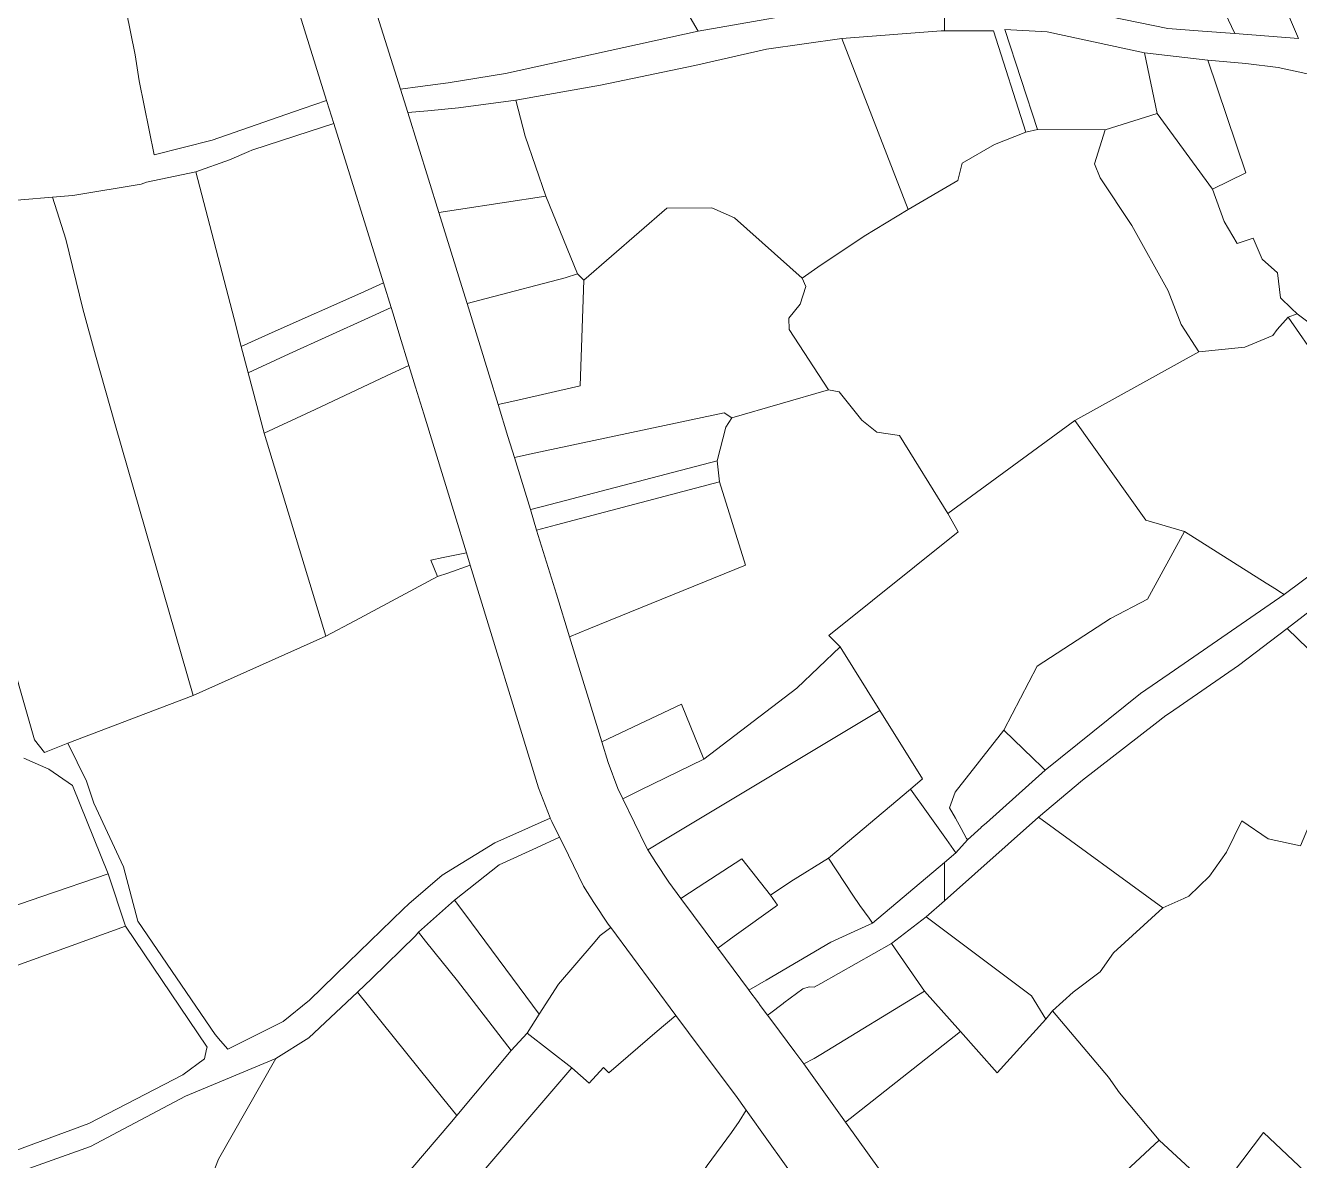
# Model space of a CAD drawing. Header units: metres. Extents: x 542555 to 550520, y 1840485 to 1846995.
# Drawn here: x 548751 to 549096.2, y 1843062.6 to 1843370.3 of the extents above; entities that cross this region are included whole.
import ezdxf

# ---------------------------------------------------------------- set-up
doc = ezdxf.new("R2010")
doc.units = ezdxf.units.M
doc.header["$MEASUREMENT"] = 0
doc.layers.add('Level 30', color=7, linetype='Continuous', lineweight=0)

msp = doc.modelspace()

# ---------------------------------------------------------------- linework, layer by layer
at = {"layer": 'Level 30', "color": 7, "linetype": 'Continuous', "lineweight": 0, "flags": 128}
for points in [[(549049.56, 1843461.75), (549036.75, 1843456.35), (549078.7, 1843368.07), (549069.89, 1843368.76), (549060.5, 1843369.45), (549044.59, 1843372.72), (549006.95, 1843456.22), (548986.17, 1843445.98), (548960.54, 1843474.78), (548964.62, 1843476.83), (548981.31, 1843480.22), (548979.2, 1843488.51), (549012.89, 1843496.32), (549027.71, 1843478.13), (549040.21, 1843468.74), (549047, 1843464.92), (549049.56, 1843461.75)], [(549049.56, 1843461.75), (549055.67, 1843453.82), (549093.19, 1843373.12), (549095.94, 1843366.76), (549078.7, 1843368.07), (549036.75, 1843456.35), (549049.56, 1843461.75)], [(548957.43, 1843430.71), (548972.6, 1843375.59), (548933.3, 1843368.77), (548910.24, 1843408.18), (548919.13, 1843413.27), (548917.28, 1843420.94), (548920.08, 1843422.51), (548919.47, 1843429.36), (548949.97, 1843443.68), (548956.81, 1843432.44), (548957.43, 1843430.71)], [(548821.56, 1843346.12), (548801.58, 1843339.18), (548785.85, 1843335.21), (548781.8, 1843355.28), (548780.75, 1843362.32), (548778.32, 1843374.32), (548775.83, 1843385.38), (548767.83, 1843406.42), (548773.33, 1843415.64), (548785.28, 1843433.66), (548793.04, 1843431.22), (548800.29, 1843429.13), (548808.36, 1843426.8), (548808.54, 1843426.3), (548812.97, 1843412.97), (548832.6, 1843349.96), (548826.28, 1843347.76), (548821.56, 1843346.12)], [(548910.24, 1843408.18), (548933.3, 1843368.77), (548881.08, 1843357.26), (548865.49, 1843354.76), (548857.93, 1843353.75), (548852.59, 1843353.04), (548843.8, 1843381.24), (548848.75, 1843383.24), (548910.24, 1843408.18)], [(549000, 1843376.4), (549000, 1843368.87), (548999.1, 1843368.87), (548972.23, 1843366.79), (548951.76, 1843363.89), (548932.41, 1843359.4), (548906.85, 1843354.14), (548883.9, 1843350.03), (548868.32, 1843347.93), (548859.98, 1843347.18), (548854.56, 1843346.7), (548852.59, 1843353.04), (548857.93, 1843353.75), (548865.49, 1843354.76), (548881.08, 1843357.26), (548933.3, 1843368.77), (548972.6, 1843375.59), (549000, 1843376.4)], [(549003.64, 1843328.27), (548990.18, 1843320.4), (548972.23, 1843366.79), (548999.1, 1843368.87), (549000, 1843368.87), (549013.31, 1843368.84), (549022.01, 1843341.34), (549013.54, 1843338.05), (549004.82, 1843332.98), (549003.64, 1843328.27)], [(549054.23, 1843362.91), (549057.64, 1843346.41), (549043.51, 1843342.04), (549025.24, 1843342.08), (549016.4, 1843369.2), (549027.85, 1843368.58), (549054.23, 1843362.91)], [(548965.67, 1843304.81), (548961.41, 1843301.82), (548943.12, 1843318.19), (548936.96, 1843320.9), (548924.79, 1843320.74), (548902.25, 1843301.21), (548900.59, 1843303.01), (548891.96, 1843324.06), (548886.35, 1843340.24), (548883.9, 1843350.03), (548906.85, 1843354.14), (548932.41, 1843359.4), (548951.76, 1843363.89), (548972.23, 1843366.79), (548990.18, 1843320.4), (548978.24, 1843313.17), (548965.67, 1843304.81)], [(549071.34, 1843360.92), (549081.66, 1843330.37), (549072.59, 1843325.95), (549057.64, 1843346.41), (549054.23, 1843362.91), (549071.34, 1843360.92)], [(549117.05, 1843328.52), (549124.77, 1843313.13), (549129.79, 1843304.03), (549129.79, 1843299.94), (549128.08, 1843296.44), (549107.6, 1843282.25), (549098.71, 1843287.76), (549098.78, 1843289.65), (549095.55, 1843292.17), (549093.99, 1843293.55), (549091.06, 1843296.47), (549090.21, 1843303.22), (549086.1, 1843306.91), (549083.67, 1843312.65), (549079.29, 1843311.16), (549075.75, 1843317.17), (549072.59, 1843325.95), (549081.66, 1843330.37), (549071.34, 1843360.92), (549081.66, 1843360.02), (549090.44, 1843358.88), (549101.24, 1843356.5), (549109.67, 1843341.91), (549117.05, 1843328.52)], [(548868.31, 1843320.42), (548863, 1843319.61), (548854.56, 1843346.7), (548859.98, 1843347.18), (548868.32, 1843347.93), (548883.9, 1843350.03), (548886.35, 1843340.24), (548891.96, 1843324.06), (548868.31, 1843320.42)], [(549072.59, 1843325.95), (549075.75, 1843317.17), (549079.29, 1843311.16), (549083.67, 1843312.65), (549086.1, 1843306.91), (549090.21, 1843303.22), (549091.06, 1843296.47), (549093.99, 1843293.55), (549095.55, 1843292.17), (549093.11, 1843291.21), (549090.11, 1843287.86), (549089.01, 1843286.25), (549081.39, 1843283.11), (549068.93, 1843281.82), (549064.15, 1843289.24), (549060.64, 1843298.37), (549050.74, 1843316.04), (549042.16, 1843328.99), (549040.69, 1843332.82), (549043.51, 1843342.04), (549057.64, 1843346.41), (549072.59, 1843325.95)], [(548834.53, 1843343.75), (548834.5336, 1843343.7384), (548848, 1843300.5), (548841.85, 1843297.76), (548818.6741, 1843287.4207), (548809.46, 1843283.31), (548807.5184, 1843290.7979), (548797.19, 1843330.63), (548806.31, 1843333.89), (548811.535, 1843336.1478), (548812.35, 1843336.5), (548828.18, 1843341.67), (548834.53, 1843343.75)], [(549043.51, 1843342.04), (549040.69, 1843332.82), (549042.16, 1843328.99), (549050.74, 1843316.04), (549060.64, 1843298.37), (549064.15, 1843289.24), (549068.93, 1843281.82), (549035.3, 1843263.19), (549000.88, 1843237.98), (548987.85, 1843259.14), (548981.64, 1843260.03), (548977.62, 1843263.32), (548971.49, 1843270.98), (548968.62, 1843271.55), (548957.92, 1843287.87), (548957.82, 1843290.93), (548960.87, 1843294.73), (548962.42, 1843299.53), (548961.41, 1843301.82), (548965.67, 1843304.81), (548978.24, 1843313.17), (548990.18, 1843320.4), (549003.64, 1843328.27), (549004.82, 1843332.98), (549013.54, 1843338.05), (549022.01, 1843341.34), (549025.24, 1843342.08), (549043.51, 1843342.04)], [(548832.35, 1843204.76), (548796.47, 1843188.69), (548775.43, 1843261.77), (548769.94, 1843280.92), (548766.55, 1843293.49), (548761.93, 1843312.38), (548758.37, 1843323.74), (548763.7863, 1843324.2373), (548764.36, 1843324.29), (548782.39, 1843327.29), (548783.8, 1843327.86), (548797.19, 1843330.63), (548807.5184, 1843290.7979), (548809.46, 1843283.31), (548811.37, 1843276.18), (548815.69, 1843259.76), (548832.35, 1843204.76)], [(548796.47, 1843188.69), (548762.45, 1843175.79), (548756.12, 1843173.27), (548753.47, 1843176.69), (548744.86, 1843206.73), (548744.05, 1843209.17), (548743.97, 1843212.54), (548729.67, 1843273.31), (548719.46, 1843310.96), (548717.26, 1843325.88), (548725.83, 1843323.5), (548733.08, 1843322.61), (548749.79, 1843323.06), (548758.37, 1843323.74), (548761.93, 1843312.38), (548766.55, 1843293.49), (548769.94, 1843280.92), (548775.43, 1843261.77), (548796.47, 1843188.69)], [(548891.96, 1843324.06), (548900.59, 1843303.01), (548897.21, 1843301.91), (548875.83, 1843296.27), (548870.68, 1843294.91), (548869.71, 1843298.06), (548863, 1843319.61), (548868.31, 1843320.42), (548891.96, 1843324.06)], [(548961.41, 1843301.82), (548962.42, 1843299.53), (548960.87, 1843294.73), (548957.82, 1843290.93), (548957.92, 1843287.87), (548968.62, 1843271.55), (548942.35, 1843263.98), (548940.28, 1843265.3), (548888.87, 1843254.37), (548883.47, 1843253.22), (548881.73, 1843258.91), (548879.07, 1843267.57), (548884.39, 1843268.77), (548901.27, 1843272.6), (548902.25, 1843301.21), (548924.79, 1843320.74), (548936.96, 1843320.9), (548943.12, 1843318.19), (548961.41, 1843301.82)], [(548900.59, 1843303.01), (548902.25, 1843301.21), (548901.27, 1843272.6), (548884.39, 1843268.77), (548879.07, 1843267.57), (548876.64, 1843275.48), (548870.68, 1843294.91), (548875.83, 1843296.27), (548897.21, 1843301.91), (548900.59, 1843303.01)], [(548822.4718, 1843281.2486), (548811.37, 1843276.18), (548809.46, 1843283.31), (548818.6741, 1843287.4207), (548841.85, 1843297.76), (548848, 1843300.5), (548850.07, 1843293.85), (548843.94, 1843291.05), (548822.4718, 1843281.2486)], [(548829.4977, 1843266.2244), (548815.69, 1843259.76), (548811.37, 1843276.18), (548822.4718, 1843281.2486), (548843.94, 1843291.05), (548850.07, 1843293.85), (548850.6, 1843292.16), (548852.47, 1843286.08), (548854.91, 1843278.12), (548848.84, 1843275.28), (548829.4977, 1843266.2244)], [(549126.95, 1843242.15), (549112.2898, 1843231.1822), (549092.09, 1843216.07), (549090.9005, 1843216.8177), (549089.99, 1843217.39), (549087.18, 1843219.16), (549065.02, 1843233.12), (549054.52, 1843236.25), (549035.3, 1843263.19), (549068.93, 1843281.82), (549081.39, 1843283.11), (549089.01, 1843286.25), (549090.11, 1843287.86), (549093.11, 1843291.21), (549101.57, 1843279.16), (549105.9, 1843276.19), (549115.06, 1843257.48), (549123.68, 1843246.36), (549125.58, 1843243.91), (549126.95, 1843242.15)], [(548860.79, 1843225.37), (548862.64, 1843220.91), (548840.2277, 1843208.9602), (548832.35, 1843204.76), (548815.69, 1843259.76), (548829.4977, 1843266.2244), (548848.84, 1843275.28), (548854.91, 1843278.12), (548856.72, 1843272.24), (548858.94, 1843265), (548867.33, 1843237.68), (548870.5, 1843227.35), (548864.14, 1843226.05), (548860.79, 1843225.37)], [(549000.88, 1843237.98), (549003.73, 1843233.07), (548968.71, 1843204.98), (548971.72, 1843201.86), (548959.96, 1843190.67), (548934.79, 1843171.39), (548928.78, 1843186.38), (548912.36, 1843178.61), (548907.13, 1843176.14), (548898.39, 1843204.62), (548903.64, 1843206.76), (548946.08, 1843223.99), (548939.03, 1843246.63), (548938.38, 1843252.31), (548940.74, 1843261.42), (548942.35, 1843263.98), (548968.62, 1843271.55), (548971.49, 1843270.98), (548977.62, 1843263.32), (548981.64, 1843260.03), (548987.85, 1843259.14), (549000.88, 1843237.98)], [(548940.74, 1843261.42), (548938.38, 1843252.31), (548893.18, 1843240.49), (548887.93, 1843239.12), (548887.81, 1843239.09), (548883.47, 1843253.22), (548888.87, 1843254.37), (548940.28, 1843265.3), (548942.35, 1843263.98), (548940.74, 1843261.42)], [(549035.3, 1843263.19), (549054.52, 1843236.25), (549065.02, 1843233.12), (549054.99, 1843214.76), (549044.98, 1843209.57), (549025.08, 1843196.63), (549016.06, 1843179.27), (549002.91, 1843162.46), (549001.41, 1843158.26), (549002.99, 1843155.41), (549004.5, 1843152.66), (549006.01, 1843149.92), (549006.0368, 1843149.8721), (549006.2, 1843149.58), (549003.11, 1843146.02), (549002.4491, 1843146.9493), (549000.55, 1843149.62), (548998.75, 1843152.15), (548995.58, 1843156.61), (548990.81, 1843163.32), (548994.08, 1843166.07), (548982.48, 1843184.64), (548971.72, 1843201.86), (548968.71, 1843204.98), (549003.73, 1843233.07), (549000.88, 1843237.98), (549035.3, 1843263.19)], [(548938.38, 1843252.31), (548939.03, 1843246.63), (548894.89, 1843234.96), (548889.51, 1843233.54), (548887.81, 1843239.09), (548887.93, 1843239.12), (548893.18, 1843240.49), (548938.38, 1843252.31)], [(548903.64, 1843206.76), (548898.39, 1843204.62), (548894.84, 1843216.17), (548889.51, 1843233.54), (548894.89, 1843234.96), (548939.03, 1843246.63), (548946.08, 1843223.99), (548903.64, 1843206.76)], [(549065.02, 1843233.12), (549087.18, 1843219.16), (549089.99, 1843217.39), (549090.9005, 1843216.8177), (549092.09, 1843216.07), (549062.2973, 1843195.5067), (549053.16, 1843189.2), (549027.27, 1843168.48), (549026.28, 1843169.44), (549024.02, 1843171.61), (549016.06, 1843179.27), (549025.08, 1843196.63), (549044.98, 1843209.57), (549054.99, 1843214.76), (549065.02, 1843233.12)], [(548865.44, 1843221.88), (548862.64, 1843220.91), (548860.79, 1843225.37), (548864.14, 1843226.05), (548870.5, 1843227.35), (548871.53, 1843223.99), (548865.44, 1843221.88)], [(549159.18, 1843204.81), (549158.13, 1843199.69), (549156, 1843195.01), (549158.58, 1843193.43), (549159.38, 1843189.98), (549158.57, 1843183.67), (549145.72, 1843187.43), (549138.3, 1843184.96), (549130.49, 1843183.44), (549122.15, 1843185.12), (549113.65, 1843188.37), (549109.9, 1843190.27), (549092.85, 1843206.87), (549118.91, 1843226.92), (549133.26, 1843207.06), (549142.64, 1843210.53), (549151.26, 1843213.73), (549154.31, 1843211.96), (549159.18, 1843204.81)], [(548887.29, 1843152.8), (548878.2, 1843148.78), (548863.9, 1843140.02), (548854.9, 1843132.23), (548853.3618, 1843130.7409), (548838.4393, 1843116.2946), (548827.95, 1843106.14), (548820.81, 1843100.34), (548805.86, 1843092.85), (548803.8517, 1843095.1195), (548802.4, 1843096.76), (548781.48, 1843127.53), (548777.58, 1843142.22), (548769.54, 1843159.54), (548767.52, 1843165.49), (548762.45, 1843175.79), (548796.47, 1843188.69), (548832.35, 1843204.76), (548840.2277, 1843208.9602), (548862.64, 1843220.91), (548865.44, 1843221.88), (548871.53, 1843223.99), (548890.05, 1843163.69), (548893.14, 1843155.57), (548893.21, 1843155.42), (548887.29, 1843152.8)], [(549101.84, 1843160.56), (549096.47, 1843147.96), (549087.69, 1843149.87), (549080.61, 1843154.75), (549076.42, 1843146.23), (549071.85, 1843139.69), (549066.21, 1843134.34), (549064.87, 1843133.62), (549059.15, 1843131.14), (549025.51, 1843155.71), (549037.38, 1843165.74), (549057.1, 1843181.04), (549059.96, 1843183.25), (549060.94, 1843183.93), (549079.66, 1843196.85), (549092.85, 1843206.87), (549109.9, 1843190.27), (549113.65, 1843188.37), (549107.47, 1843179.53), (549101.84, 1843160.56)], [(548971.72, 1843201.86), (548982.48, 1843184.64), (548924.42, 1843149.75), (548919.65, 1843146.88), (548919.15, 1843147.67), (548912.86, 1843160.68), (548917.59, 1843162.99), (548934.79, 1843171.39), (548959.96, 1843190.67), (548971.72, 1843201.86)], [(548907.13, 1843176.14), (548912.36, 1843178.61), (548928.78, 1843186.38), (548934.79, 1843171.39), (548917.59, 1843162.99), (548912.86, 1843160.68), (548911.48, 1843163.52), (548908.84, 1843170.56), (548907.13, 1843176.14)], [(548982.48, 1843184.64), (548994.08, 1843166.07), (548990.81, 1843163.32), (548968.59, 1843144.58), (548958.34, 1843138.31), (548952.85, 1843134.6), (548945.08, 1843144.43), (548933.23, 1843136.73), (548928.58, 1843133.7), (548925.28, 1843138.13), (548921.83, 1843143.41), (548919.65, 1843146.88), (548924.42, 1843149.75), (548982.48, 1843184.64)], [(549009.95, 1843152.94), (549006.2, 1843149.58), (549006.0368, 1843149.8721), (549006.01, 1843149.92), (549004.5, 1843152.66), (549002.99, 1843155.41), (549001.41, 1843158.26), (549002.91, 1843162.46), (549016.06, 1843179.27), (549024.02, 1843171.61), (549026.28, 1843169.44), (549027.27, 1843168.48), (549011.3591, 1843154.2081), (549009.99, 1843152.98), (549009.95, 1843152.94)], [(548990.81, 1843163.32), (548995.58, 1843156.61), (548998.75, 1843152.15), (549000.55, 1843149.62), (549002.4491, 1843146.9493), (549003.11, 1843146.02), (549000, 1843143.4), (548980.48, 1843126.98), (548979.5585, 1843128.3008), (548977.11, 1843131.81), (548975.18, 1843134.59), (548968.59, 1843144.58), (548990.81, 1843163.32)], [(549025.51, 1843155.71), (549059.15, 1843131.14), (549045.79, 1843118.94), (549042.23, 1843113.77), (549034.86, 1843108.29), (549029.27, 1843103.22), (549027.43, 1843100.97), (549023.55, 1843107.32), (548995.02, 1843128.65), (549000, 1843133.07), (549025.51, 1843155.71)], [(548895.41, 1843110.49), (548890.17, 1843102.27), (548870.0146, 1843129.4986), (548867.26, 1843133.22), (548879.32, 1843142.76), (548889.51, 1843147.44), (548895.72, 1843150.3), (548896.7598, 1843148.1741), (548902.23, 1843136.99), (548905, 1843132.6), (548908.88, 1843126.71), (548909.57, 1843125.78), (548906.74, 1843123.64), (548904.81, 1843121.4), (548895.41, 1843110.49)], [(548952.85, 1843134.6), (548954.77, 1843131.88), (548943, 1843123.41), (548938.57, 1843120.22), (548928.58, 1843133.7), (548933.23, 1843136.73), (548945.08, 1843144.43), (548952.85, 1843134.6)], [(548968.59, 1843144.58), (548975.18, 1843134.59), (548977.11, 1843131.81), (548979.5585, 1843128.3008), (548980.48, 1843126.98), (548974.5334, 1843124.2597), (548969.2, 1843121.82), (548951.68, 1843111.57), (548947, 1843108.84), (548946.89, 1843108.99), (548938.57, 1843120.22), (548943, 1843123.41), (548954.77, 1843131.88), (548952.85, 1843134.6), (548958.34, 1843138.31), (548968.59, 1843144.58)], [(549000, 1843137.2113), (549000, 1843133.07), (548995.02, 1843128.65), (548985.65, 1843121.46), (548966.5211, 1843110.652), (548964.73, 1843109.64), (548963.33, 1843109.74), (548961.66, 1843109.19), (548956.52, 1843105.35), (548956.34, 1843105.21), (548952.59, 1843102.41), (548952.08, 1843102.03), (548950.11, 1843104.65), (548949.5928, 1843105.3468), (548947, 1843108.84), (548951.68, 1843111.57), (548969.2, 1843121.82), (548974.5334, 1843124.2597), (548980.48, 1843126.98), (549000, 1843143.4), (549000, 1843141.38), (549000, 1843137.2113)], [(548867.26, 1843133.22), (548870.0146, 1843129.4986), (548890.17, 1843102.27), (548886.91, 1843097.17), (548882.62, 1843092.48), (548868.04, 1843111.39), (548859.408, 1843122.0923), (548857.45, 1843124.52), (548867.26, 1843133.22)], [(549014.28, 1843086.39), (549004.31, 1843097.6), (548994.6, 1843108.53), (548985.65, 1843121.46), (548995.02, 1843128.65), (549023.55, 1843107.32), (549027.43, 1843100.97), (549014.28, 1843086.39)], [(548800.0865, 1843092.8144), (548799.52, 1843090.22), (548793.63, 1843085.9), (548768.17, 1843072.64), (548741.69, 1843062.9), (548727.39, 1843058.97), (548723.5639, 1843057.8743), (548714.61, 1843055.31), (548696.86, 1843049.46), (548690.72, 1843063.45), (548680.72, 1843092.62), (548694.51, 1843096.28), (548708.68, 1843101.04), (548778.15, 1843126.18), (548800.21, 1843093.38), (548800.0865, 1843092.8144)], [(548882.62, 1843092.48), (548867.89, 1843074.88), (548864.0257, 1843079.6701), (548840.97, 1843108.25), (548844.8375, 1843112.0068), (548856.69, 1843123.52), (548857.45, 1843124.52), (548859.408, 1843122.0923), (548868.04, 1843111.39), (548882.62, 1843092.48)], [(548903.7, 1843083.64), (548899, 1843087.75), (548886.91, 1843097.17), (548890.17, 1843102.27), (548895.41, 1843110.49), (548904.81, 1843121.4), (548906.74, 1843123.64), (548909.57, 1843125.78), (548927.22, 1843101.96), (548922.19, 1843097.67), (548909.02, 1843086.44), (548907.6, 1843087.84), (548903.7, 1843083.64)], [(548985.65, 1843121.46), (548994.6, 1843108.53), (548966.48, 1843091.4), (548964.67, 1843090.3), (548961.87, 1843088.83), (548959.49, 1843092.15), (548953.1927, 1843100.5464), (548952.08, 1843102.03), (548952.59, 1843102.41), (548956.34, 1843105.21), (548956.52, 1843105.35), (548961.66, 1843109.19), (548963.33, 1843109.74), (548964.73, 1843109.64), (548966.5211, 1843110.652), (548985.65, 1843121.46)], [(548805.89, 1842980.38), (548785.73, 1842944.25), (548782.03, 1842992.34), (548788.93, 1843004.39), (548797.44, 1843047.91), (548803.34, 1843063.01), (548818.8, 1843090.33), (548827.8, 1843095.93), (548840.97, 1843108.25), (548864.0257, 1843079.6701), (548867.89, 1843074.88), (548865.9608, 1843072.6197), (548852.22, 1843056.52), (548844.2, 1843045.02), (548831.28, 1843024.53), (548822.19, 1843007.78), (548814.87, 1842995.88), (548805.89, 1842980.38)], [(548977.47, 1843076.41), (548973.19, 1843073.03), (548961.87, 1843088.83), (548964.67, 1843090.3), (548966.48, 1843091.4), (548994.6, 1843108.53), (549004.31, 1843097.6), (548977.47, 1843076.41)], [(549029.27, 1843103.22), (549044.41, 1843085.27), (549047.46, 1843081.01), (549058.14, 1843068.14), (549042.84, 1843053.85), (549036.79, 1843049.48), (549027.04, 1843056.74), (549005.05, 1843037.9), (549000.89, 1843034.35), (548973.19, 1843073.03), (548977.47, 1843076.41), (549004.31, 1843097.6), (549014.28, 1843086.39), (549027.43, 1843100.97), (549029.27, 1843103.22)], [(548928.5, 1843050.49), (548903.62, 1843014.66), (548896.98, 1843018.62), (548890.8621, 1843024.9379), (548878.63, 1843037.57), (548870.4, 1843046.64), (548867.87, 1843051.42), (548870.831, 1843054.8756), (548899, 1843087.75), (548903.7, 1843083.64), (548907.6, 1843087.84), (548909.02, 1843086.44), (548922.19, 1843097.67), (548927.22, 1843101.96), (548934.08, 1843092.7), (548943.36, 1843080.33), (548946.25, 1843076.29), (548944.42, 1843073.18), (548942.29, 1843070.27), (548935.75, 1843061.31), (548928.5, 1843050.49)], [(548939.94, 1843007.61), (548927.15, 1842990.49), (548903.62, 1843014.66), (548928.5, 1843050.49), (548935.75, 1843061.31), (548942.29, 1843070.27), (548944.42, 1843073.18), (548946.25, 1843076.29), (548952.32, 1843067.82), (548956.23, 1843062.36), (548967.25, 1843046.99), (548963.3, 1843041.24), (548960.08, 1843036.56), (548939.94, 1843007.61)], [(549073.53, 1843054.02), (549095.42, 1843028.23), (549069.31, 1843000.74), (549067.92, 1843000), (549067.03, 1842999.53), (549051.09, 1843017.23), (549050.69, 1843017.69), (549056.19, 1843023.03), (549054.47, 1843024.97), (549049.76, 1843028.84), (549046.25, 1843035.21), (549039.33, 1843042.54), (549036.79, 1843049.48), (549042.84, 1843053.85), (549058.14, 1843068.14), (549073.53, 1843054.02)], [(549073.53, 1843054.02), (549078.03, 1843059.12), (549086.44, 1843070.26), (549113.59, 1843044.57), (549099.62, 1843032.95), (549095.42, 1843028.23), (549073.53, 1843054.02)]]:
    msp.add_lwpolyline(points, close=True, dxfattribs=at)
for points in [[(548956.23, 1843062.36), (548952.32, 1843067.82), (548946.25, 1843076.29), (548943.36, 1843080.33), (548934.08, 1843092.7), (548927.22, 1843101.96), (548909.57, 1843125.78), (548908.88, 1843126.71), (548905, 1843132.6), (548902.23, 1843136.99), (548896.7598, 1843148.1741), (548895.72, 1843150.3), (548893.6425, 1843154.5378), (548893.21, 1843155.42), (548893.14, 1843155.57), (548890.05, 1843163.69), (548871.53, 1843223.99), (548870.5, 1843227.35), (548867.33, 1843237.68), (548858.94, 1843265), (548856.72, 1843272.24), (548854.91, 1843278.12), (548852.47, 1843286.08), (548850.6, 1843292.16), (548850.07, 1843293.85), (548848, 1843300.5), (548834.5336, 1843343.7384), (548834.53, 1843343.75), (548832.6951, 1843349.6539), (548832.6, 1843349.96), (548812.97, 1843412.97)], [(548843.8, 1843381.24), (548852.59, 1843353.04), (548854.56, 1843346.7), (548863, 1843319.61), (548869.71, 1843298.06), (548870.68, 1843294.91), (548876.64, 1843275.48), (548879.07, 1843267.57), (548881.73, 1843258.91), (548883.47, 1843253.22), (548887.81, 1843239.09), (548889.51, 1843233.54), (548894.84, 1843216.17), (548898.39, 1843204.62), (548907.13, 1843176.14), (548908.84, 1843170.56), (548911.48, 1843163.52), (548912.86, 1843160.68), (548919.15, 1843147.67), (548919.65, 1843146.88), (548921.83, 1843143.41), (548925.28, 1843138.13), (548928.58, 1843133.7), (548938.57, 1843120.22), (548946.89, 1843108.99), (548947, 1843108.84), (548949.5928, 1843105.3468), (548950.11, 1843104.65), (548952.08, 1843102.03), (548953.1927, 1843100.5464), (548959.49, 1843092.15), (548961.87, 1843088.83), (548973.19, 1843073.03), (549000.89, 1843034.35)], [(548778.32, 1843374.32), (548780.75, 1843362.32), (548781.8, 1843355.28), (548785.85, 1843335.21), (548801.58, 1843339.18), (548821.56, 1843346.12), (548826.28, 1843347.76), (548832.6, 1843349.96), (548832.6951, 1843349.6539), (548834.53, 1843343.75), (548828.18, 1843341.67), (548812.35, 1843336.5), (548811.535, 1843336.1478), (548806.31, 1843333.89), (548797.19, 1843330.63), (548783.8, 1843327.86), (548782.39, 1843327.29), (548764.36, 1843324.29), (548763.7863, 1843324.2373), (548758.37, 1843323.74), (548749.79, 1843323.06)], [(548744.86, 1843206.73), (548753.47, 1843176.69), (548756.12, 1843173.27), (548762.45, 1843175.79), (548767.52, 1843165.49), (548769.54, 1843159.54), (548777.58, 1843142.22), (548781.48, 1843127.53), (548802.4, 1843096.76), (548803.8517, 1843095.1195), (548805.86, 1843092.85), (548820.81, 1843100.34), (548827.95, 1843106.14), (548838.4393, 1843116.2946), (548853.3618, 1843130.7409), (548854.9, 1843132.23), (548863.9, 1843140.02), (548878.2, 1843148.78), (548887.29, 1843152.8), (548893.21, 1843155.42), (548893.21, 1843155.42), (548893.6425, 1843154.5378), (548895.72, 1843150.3), (548889.51, 1843147.44), (548879.32, 1843142.76), (548867.26, 1843133.22), (548857.45, 1843124.52), (548856.69, 1843123.52), (548844.8375, 1843112.0068), (548840.97, 1843108.25), (548827.8, 1843095.93), (548818.8, 1843090.33), (548794.4, 1843080.12), (548768.58, 1843066.47), (548743.99, 1843057.72)], [(548750.57, 1843171.74), (548757.3, 1843168.76), (548763.77, 1843164.26), (548773.4, 1843140.35), (548755.48, 1843134.25), (548722.98, 1843123.09)], [(548741.69, 1843062.9), (548768.17, 1843072.64), (548793.63, 1843085.9), (548799.52, 1843090.22), (548800.0865, 1843092.8144), (548800.21, 1843093.38), (548778.15, 1843126.18), (548773.4, 1843140.35), (548763.77, 1843164.26), (548757.3, 1843168.76), (548750.57, 1843171.74)], [(549073.53, 1843054.02), (549058.14, 1843068.14), (549047.46, 1843081.01), (549044.41, 1843085.27), (549029.27, 1843103.22), (549034.86, 1843108.29), (549042.23, 1843113.77), (549045.79, 1843118.94), (549059.15, 1843131.14), (549064.87, 1843133.62), (549066.21, 1843134.34), (549071.85, 1843139.69), (549076.42, 1843146.23), (549080.61, 1843154.75), (549087.69, 1843149.87), (549096.47, 1843147.96)], [(548497.26, 1843053.84), (548500.34, 1843074.81), (548522.99, 1843072.1), (548540.28, 1843075.19), (548535.43, 1843088.51), (548533.54, 1843095.28), (548555.23, 1843098.11), (548570.68, 1843095.37), (548577.33, 1843095.07), (548679.71, 1843110.39), (548722.98, 1843123.09), (548755.48, 1843134.25), (548773.4, 1843140.35), (548778.15, 1843126.18), (548708.68, 1843101.04), (548694.51, 1843096.28), (548680.72, 1843092.62), (548680.72, 1843092.62), (548690.72, 1843063.45), (548686.45, 1843062.16)], [(548852.22, 1843056.52), (548865.9608, 1843072.6197), (548867.89, 1843074.88), (548882.62, 1843092.48), (548886.91, 1843097.17), (548899, 1843087.75), (548870.831, 1843054.8756)], [(548743.99, 1843057.72), (548768.58, 1843066.47), (548794.4, 1843080.12), (548818.8, 1843090.33), (548803.34, 1843063.01), (548797.44, 1843047.91)], [(549113.59, 1843044.57), (549086.44, 1843070.26), (549078.03, 1843059.12)]]:
    msp.add_lwpolyline(points, dxfattribs=at)

doc.saveas('drawing.dxf')
